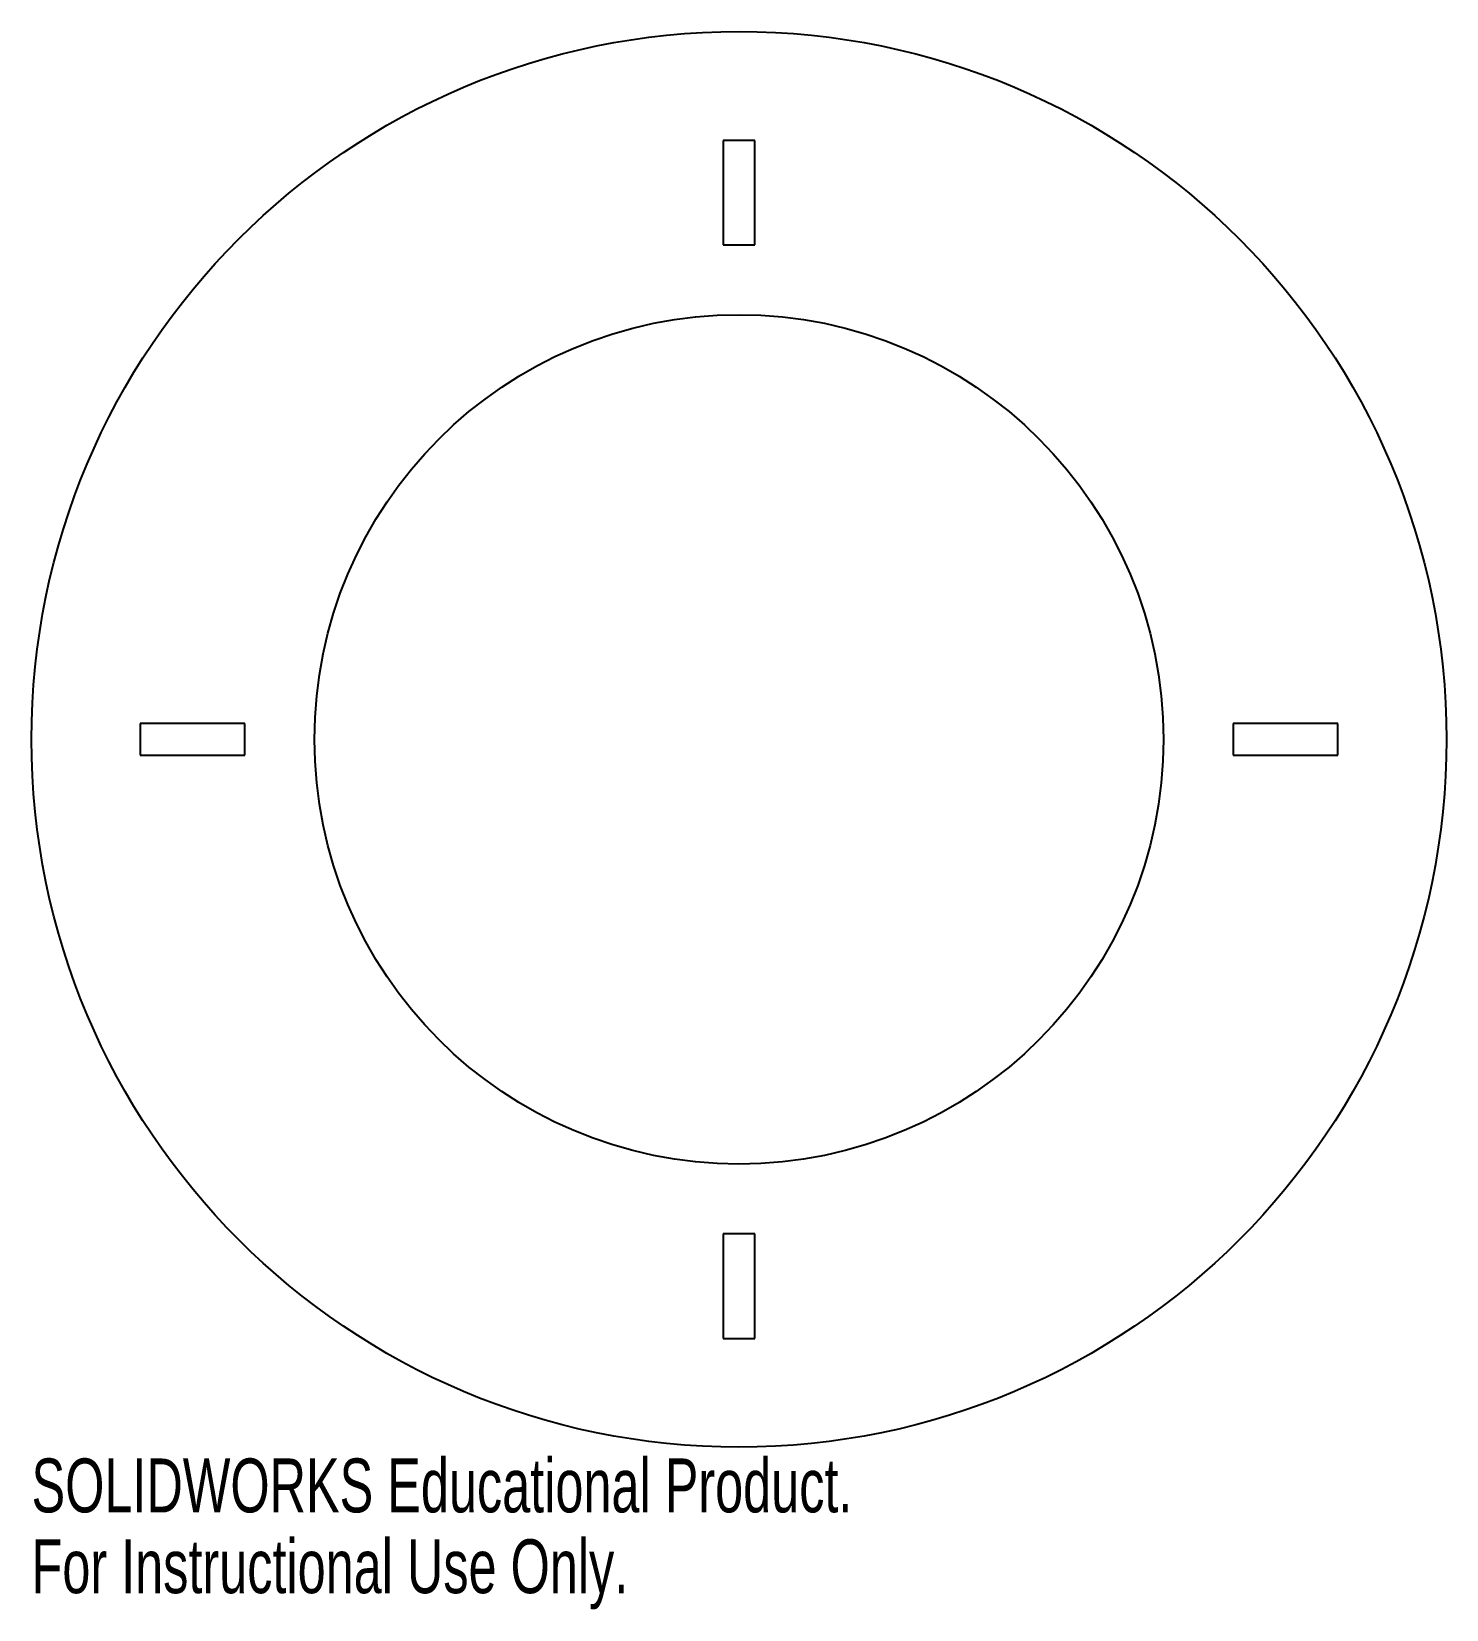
# Model space of a CAD drawing. Header units: inches. Extents: x -2.5 to 2.5, y -3.07 to 2.5.
import ezdxf

# ---------------------------------------------------------------- set-up
doc = ezdxf.new("R2010")
doc.units = ezdxf.units.IN
doc.header["$MEASUREMENT"] = 0
doc.styles.add('SLDTEXTSTYLE0', font='TXT', dxfattribs={"width": 0.7})

msp = doc.modelspace()

# ---------------------------------------------------------------- linework, layer by layer
at = {"color": 7, "linetype": 'Continuous', "lineweight": 25}
for p, q in [((-0.0561, 2.1157), (-0.0561, 1.7467)), ((0.0561, 2.1157), (-0.0561, 2.1157)), ((0.0561, 1.7467), (0.0561, 2.1157)), ((-0.0561, 1.7467), (0.0561, 1.7467)), ((-2.1157, 0.0561), (-2.1157, -0.0561)), ((-1.7467, 0.0561), (-2.1157, 0.0561)), ((-1.7467, -0.0561), (-1.7467, 0.0561)), ((1.7467, 0.0561), (1.7467, -0.0561)), ((2.1157, 0.0561), (1.7467, 0.0561)), ((2.1157, -0.0561), (2.1157, 0.0561)), ((-2.1157, -0.0561), (-1.7467, -0.0561)), ((1.7467, -0.0561), (2.1157, -0.0561)), ((0.0561, -1.7467), (-0.0561, -1.7467)), ((-0.0561, -1.7467), (-0.0561, -2.1157)), ((0.0561, -2.1157), (0.0561, -1.7467)), ((-0.0561, -2.1157), (0.0561, -2.1157))]:
    msp.add_line(p, q, dxfattribs=at)
for radius in [2.5, 1.5]:
    msp.add_circle((0, 0), radius, dxfattribs=at)

# ---------------------------------------------------------------- texts
at = {"color": 7, "linetype": 'Continuous', "char_height": 0.1903, "attachment_point": 1, "style": 'SLDTEXTSTYLE0'}
for s, insert in [('SOLIDWORKS Educational Product.', (-2.5, -2.5401)), ('For Instructional Use Only.', (-2.5, -2.8256))]:
    msp.add_mtext(s, dxfattribs=dict(at, insert=insert))

doc.saveas('drawing.dxf')
